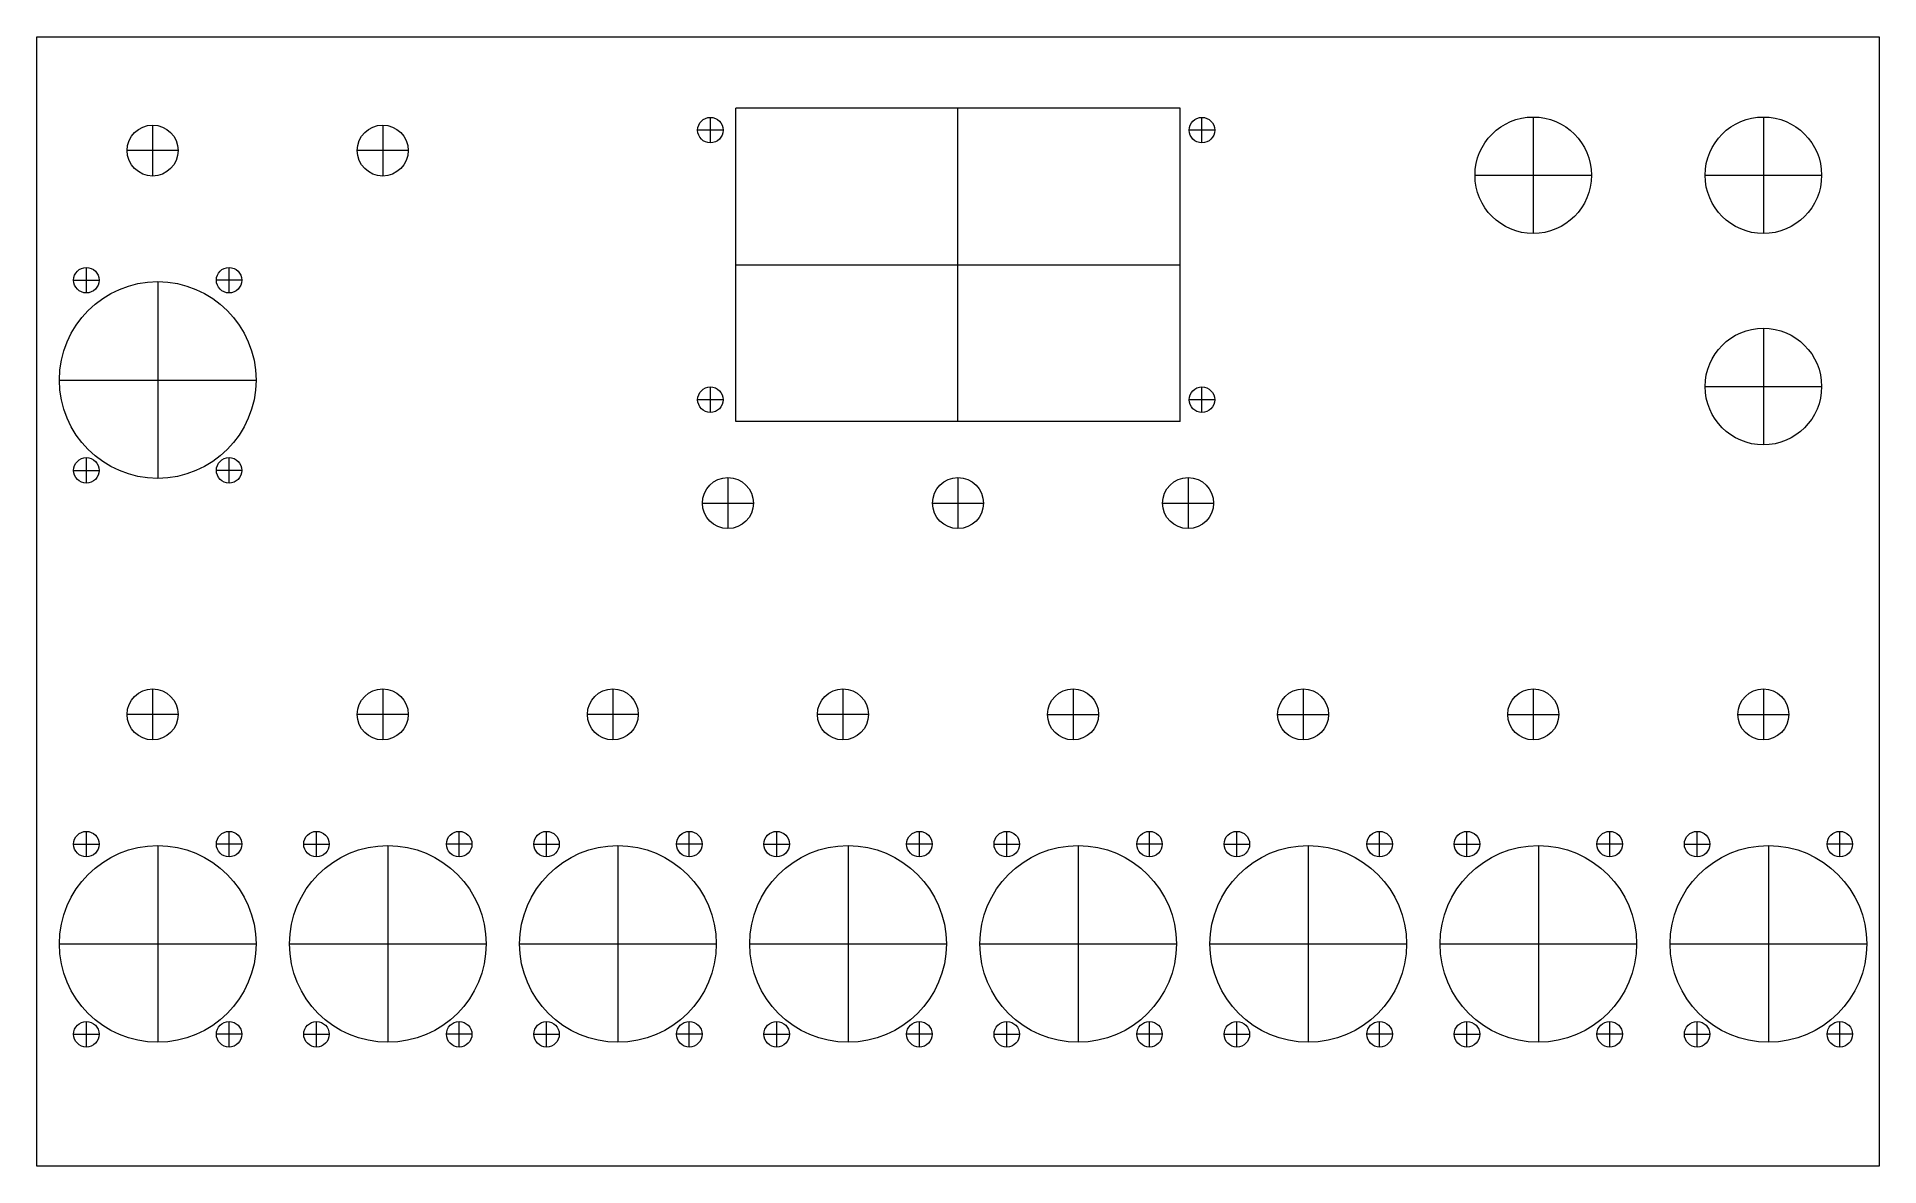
# Model space of a CAD drawing. Header units: millimetres. Extents: x 377939178 to 377939431, y 159905370 to 159905525.
import ezdxf

# ---------------------------------------------------------------- set-up
doc = ezdxf.new("R2010")
doc.units = ezdxf.units.MM
doc.header["$MEASUREMENT"] = 0
for name, color, linetype, lineweight in [('Edge', 4, 'Continuous', 0), ('Guides', 8, 'Continuous', 0), ('Holes', 1, 'Continuous', 0)]:
    doc.layers.add(name, color=color, linetype=linetype, lineweight=lineweight)

msp = doc.modelspace()

# ---------------------------------------------------------------- linework, layer by layer
at = {"layer": 'Edge', "flags": 128}
msp.add_lwpolyline([(377939178.38, 159905525.44), (377939431.38, 159905525.44), (377939431.38, 159905370.44), (377939178.38, 159905370.44), (377939178.38, 159905525.44)], close=True, dxfattribs=at)
at = {"layer": 'Guides'}
for p, q in [((377939304.88, 159905472.64), (377939304.88, 159905515.64)), ((377939194.28, 159905513.34), (377939194.28, 159905506.34)), ((377939225.88, 159905513.34), (377939225.88, 159905506.34)), ((377939270.88, 159905510.89), (377939270.88, 159905514.39)), ((377939338.38, 159905510.89), (377939338.38, 159905514.39)), ((377939383.88, 159905514.44), (377939383.88, 159905498.44)), ((377939415.48, 159905514.44), (377939415.48, 159905498.44)), ((377939272.63, 159905512.64), (377939269.13, 159905512.64)), ((377939340.13, 159905512.64), (377939336.63, 159905512.64)), ((377939197.78, 159905509.84), (377939190.78, 159905509.84)), ((377939229.38, 159905509.84), (377939222.38, 159905509.84)), ((377939375.88, 159905506.44), (377939391.88, 159905506.44)), ((377939407.48, 159905506.44), (377939423.48, 159905506.44)), ((377939185.18, 159905490.29), (377939185.18, 159905493.79)), ((377939204.78, 159905490.29), (377939204.78, 159905493.79)), ((377939274.38, 159905494.14), (377939335.38, 159905494.14)), ((377939183.43, 159905492.04), (377939186.93, 159905492.04)), ((377939194.98, 159905491.84), (377939194.98, 159905464.84)), ((377939206.53, 159905492.04), (377939203.03, 159905492.04)), ((377939415.48, 159905485.44), (377939415.48, 159905469.44)), ((377939181.48, 159905478.34), (377939208.48, 159905478.34)), ((377939270.88, 159905473.89), (377939270.88, 159905477.39)), ((377939338.38, 159905473.89), (377939338.38, 159905477.39)), ((377939407.48, 159905477.44), (377939423.48, 159905477.44)), ((377939272.63, 159905475.64), (377939269.13, 159905475.64)), ((377939340.13, 159905475.64), (377939336.63, 159905475.64)), ((377939185.18, 159905464.19), (377939185.18, 159905467.69)), ((377939204.78, 159905464.19), (377939204.78, 159905467.69)), ((377939183.43, 159905465.94), (377939186.93, 159905465.94)), ((377939206.53, 159905465.94), (377939203.03, 159905465.94)), ((377939273.28, 159905464.94), (377939273.28, 159905457.94)), ((377939304.88, 159905464.94), (377939304.88, 159905457.94)), ((377939336.48, 159905464.94), (377939336.48, 159905457.94)), ((377939269.78, 159905461.44), (377939276.78, 159905461.44)), ((377939301.38, 159905461.44), (377939308.38, 159905461.44)), ((377939332.98, 159905461.44), (377939339.98, 159905461.44)), ((377939194.28, 159905435.94), (377939194.28, 159905428.94)), ((377939225.88, 159905435.94), (377939225.88, 159905428.94)), ((377939257.48, 159905435.94), (377939257.48, 159905428.94)), ((377939289.08, 159905435.94), (377939289.08, 159905428.94)), ((377939320.68, 159905435.94), (377939320.68, 159905428.94)), ((377939352.28, 159905435.94), (377939352.28, 159905428.94)), ((377939383.88, 159905435.94), (377939383.88, 159905428.94)), ((377939415.48, 159905435.94), (377939415.48, 159905428.94)), ((377939197.78, 159905432.44), (377939190.78, 159905432.44)), ((377939229.38, 159905432.44), (377939222.38, 159905432.44)), ((377939260.98, 159905432.44), (377939253.98, 159905432.44)), ((377939292.58, 159905432.44), (377939285.58, 159905432.44)), ((377939317.18, 159905432.44), (377939324.18, 159905432.44)), ((377939348.78, 159905432.44), (377939355.78, 159905432.44)), ((377939380.38, 159905432.44), (377939387.38, 159905432.44)), ((377939411.98, 159905432.44), (377939418.98, 159905432.44)), ((377939183.43, 159905414.64), (377939186.93, 159905414.64)), ((377939185.18, 159905412.89), (377939185.18, 159905416.39)), ((377939194.98, 159905414.44), (377939194.98, 159905387.44)), ((377939206.53, 159905414.64), (377939203.03, 159905414.64)), ((377939204.78, 159905412.89), (377939204.78, 159905416.39)), ((377939215.03, 159905414.64), (377939218.53, 159905414.64)), ((377939216.78, 159905412.89), (377939216.78, 159905416.39)), ((377939226.58, 159905414.44), (377939226.58, 159905387.44)), ((377939238.13, 159905414.64), (377939234.63, 159905414.64)), ((377939236.38, 159905412.89), (377939236.38, 159905416.39)), ((377939246.63, 159905414.64), (377939250.13, 159905414.64)), ((377939248.38, 159905412.89), (377939248.38, 159905416.39)), ((377939258.18, 159905414.44), (377939258.18, 159905387.44)), ((377939269.73, 159905414.64), (377939266.23, 159905414.64)), ((377939267.98, 159905412.89), (377939267.98, 159905416.39)), ((377939278.23, 159905414.64), (377939281.73, 159905414.64)), ((377939279.98, 159905412.89), (377939279.98, 159905416.39)), ((377939289.78, 159905414.44), (377939289.78, 159905387.44)), ((377939301.33, 159905414.64), (377939297.83, 159905414.64)), ((377939299.58, 159905412.89), (377939299.58, 159905416.39)), ((377939309.83, 159905414.64), (377939313.33, 159905414.64)), ((377939311.58, 159905412.89), (377939311.58, 159905416.39)), ((377939321.38, 159905414.44), (377939321.38, 159905387.44)), ((377939332.93, 159905414.64), (377939329.43, 159905414.64)), ((377939331.18, 159905412.89), (377939331.18, 159905416.39)), ((377939341.43, 159905414.64), (377939344.93, 159905414.64)), ((377939343.18, 159905412.89), (377939343.18, 159905416.39)), ((377939352.98, 159905414.44), (377939352.98, 159905387.44)), ((377939364.53, 159905414.64), (377939361.03, 159905414.64)), ((377939362.78, 159905412.89), (377939362.78, 159905416.39)), ((377939373.03, 159905414.64), (377939376.53, 159905414.64)), ((377939374.78, 159905412.89), (377939374.78, 159905416.39)), ((377939384.58, 159905414.44), (377939384.58, 159905387.44)), ((377939396.13, 159905414.64), (377939392.63, 159905414.64)), ((377939394.38, 159905412.89), (377939394.38, 159905416.39)), ((377939404.63, 159905414.64), (377939408.13, 159905414.64)), ((377939406.38, 159905412.89), (377939406.38, 159905416.39)), ((377939416.18, 159905414.44), (377939416.18, 159905387.44)), ((377939427.73, 159905414.64), (377939424.23, 159905414.64)), ((377939425.98, 159905412.89), (377939425.98, 159905416.39)), ((377939181.48, 159905400.94), (377939208.48, 159905400.94)), ((377939213.08, 159905400.94), (377939240.08, 159905400.94)), ((377939244.68, 159905400.94), (377939271.68, 159905400.94)), ((377939276.28, 159905400.94), (377939303.28, 159905400.94)), ((377939307.88, 159905400.94), (377939334.88, 159905400.94)), ((377939339.48, 159905400.94), (377939366.48, 159905400.94)), ((377939371.08, 159905400.94), (377939398.08, 159905400.94)), ((377939402.68, 159905400.94), (377939429.68, 159905400.94)), ((377939185.18, 159905386.79), (377939185.18, 159905390.29)), ((377939204.78, 159905386.79), (377939204.78, 159905390.29)), ((377939216.78, 159905386.79), (377939216.78, 159905390.29)), ((377939236.38, 159905386.79), (377939236.38, 159905390.29)), ((377939248.38, 159905386.79), (377939248.38, 159905390.29)), ((377939267.98, 159905386.79), (377939267.98, 159905390.29)), ((377939279.98, 159905386.79), (377939279.98, 159905390.29)), ((377939299.58, 159905386.79), (377939299.58, 159905390.29)), ((377939311.58, 159905386.79), (377939311.58, 159905390.29)), ((377939331.18, 159905386.79), (377939331.18, 159905390.29)), ((377939343.18, 159905386.79), (377939343.18, 159905390.29)), ((377939362.78, 159905386.79), (377939362.78, 159905390.29)), ((377939374.78, 159905386.79), (377939374.78, 159905390.29)), ((377939394.38, 159905386.79), (377939394.38, 159905390.29)), ((377939406.38, 159905386.79), (377939406.38, 159905390.29)), ((377939425.98, 159905386.79), (377939425.98, 159905390.29)), ((377939183.43, 159905388.54), (377939186.93, 159905388.54)), ((377939206.53, 159905388.54), (377939203.03, 159905388.54)), ((377939215.03, 159905388.54), (377939218.53, 159905388.54)), ((377939238.13, 159905388.54), (377939234.63, 159905388.54)), ((377939246.63, 159905388.54), (377939250.13, 159905388.54)), ((377939269.73, 159905388.54), (377939266.23, 159905388.54)), ((377939278.23, 159905388.54), (377939281.73, 159905388.54)), ((377939301.33, 159905388.54), (377939297.83, 159905388.54)), ((377939309.83, 159905388.54), (377939313.33, 159905388.54)), ((377939332.93, 159905388.54), (377939329.43, 159905388.54)), ((377939341.43, 159905388.54), (377939344.93, 159905388.54)), ((377939364.53, 159905388.54), (377939361.03, 159905388.54)), ((377939373.03, 159905388.54), (377939376.53, 159905388.54)), ((377939396.13, 159905388.54), (377939392.63, 159905388.54)), ((377939404.63, 159905388.54), (377939408.13, 159905388.54)), ((377939427.73, 159905388.54), (377939424.23, 159905388.54))]:
    msp.add_line(p, q, dxfattribs=at)
at = {"layer": 'Holes'}
for p, q in [((377939335.38, 159905515.64), (377939274.38, 159905515.64)), ((377939274.38, 159905472.64), (377939274.38, 159905515.64)), ((377939335.38, 159905472.64), (377939335.38, 159905515.64)), ((377939335.38, 159905472.64), (377939274.38, 159905472.64))]:
    msp.add_line(p, q, dxfattribs=at)
for centre, radius in [((377939194.28, 159905509.84), 3.5), ((377939225.88, 159905509.84), 3.5), ((377939270.88, 159905512.64), 1.75), ((377939338.38, 159905512.64), 1.75), ((377939383.88, 159905506.44), 8), ((377939415.48, 159905506.44), 8), ((377939185.18, 159905492.04), 1.75), ((377939204.78, 159905492.04), 1.75), ((377939194.98, 159905478.34), 13.5), ((377939415.48, 159905477.44), 8), ((377939270.88, 159905475.64), 1.75), ((377939338.38, 159905475.64), 1.75), ((377939185.18, 159905465.94), 1.75), ((377939204.78, 159905465.94), 1.75), ((377939273.28, 159905461.44), 3.5), ((377939304.88, 159905461.44), 3.5), ((377939336.48, 159905461.44), 3.5), ((377939194.28, 159905432.44), 3.5), ((377939225.88, 159905432.44), 3.5), ((377939257.48, 159905432.44), 3.5), ((377939289.08, 159905432.44), 3.5), ((377939320.68, 159905432.44), 3.5), ((377939352.28, 159905432.44), 3.5), ((377939383.88, 159905432.44), 3.5), ((377939415.48, 159905432.44), 3.5), ((377939194.98, 159905400.94), 13.5), ((377939185.18, 159905414.64), 1.75), ((377939204.78, 159905414.64), 1.75), ((377939226.58, 159905400.94), 13.5), ((377939216.78, 159905414.64), 1.75), ((377939236.38, 159905414.64), 1.75), ((377939258.18, 159905400.94), 13.5), ((377939248.38, 159905414.64), 1.75), ((377939267.98, 159905414.64), 1.75), ((377939289.78, 159905400.94), 13.5), ((377939279.98, 159905414.64), 1.75), ((377939299.58, 159905414.64), 1.75), ((377939321.38, 159905400.94), 13.5), ((377939311.58, 159905414.64), 1.75), ((377939331.18, 159905414.64), 1.75), ((377939352.98, 159905400.94), 13.5), ((377939343.18, 159905414.64), 1.75), ((377939362.78, 159905414.64), 1.75), ((377939384.58, 159905400.94), 13.5), ((377939374.78, 159905414.64), 1.75), ((377939394.38, 159905414.64), 1.75), ((377939416.18, 159905400.94), 13.5), ((377939406.38, 159905414.64), 1.75), ((377939425.98, 159905414.64), 1.75), ((377939185.18, 159905388.54), 1.75), ((377939204.78, 159905388.54), 1.75), ((377939216.78, 159905388.54), 1.75), ((377939236.38, 159905388.54), 1.75), ((377939248.38, 159905388.54), 1.75), ((377939267.98, 159905388.54), 1.75), ((377939279.98, 159905388.54), 1.75), ((377939299.58, 159905388.54), 1.75), ((377939311.58, 159905388.54), 1.75), ((377939331.18, 159905388.54), 1.75), ((377939343.18, 159905388.54), 1.75), ((377939362.78, 159905388.54), 1.75), ((377939374.78, 159905388.54), 1.75), ((377939394.38, 159905388.54), 1.75), ((377939406.38, 159905388.54), 1.75), ((377939425.98, 159905388.54), 1.75)]:
    msp.add_circle(centre, radius, dxfattribs=at)

doc.saveas('drawing.dxf')
